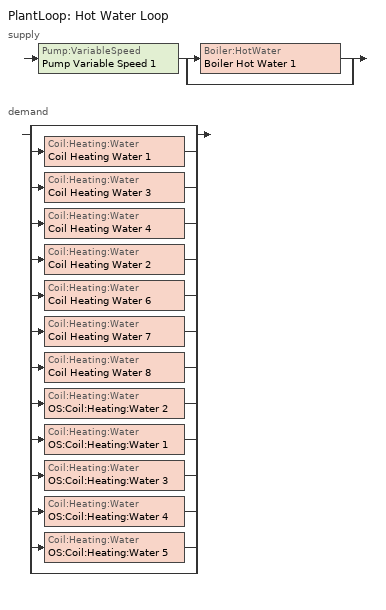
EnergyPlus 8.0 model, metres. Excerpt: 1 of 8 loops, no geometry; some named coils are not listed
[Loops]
PlantLoop 'Hot Water Loop'
 supply: Pump:VariableSpeed 'Pump Variable Speed 1' > split
  | Boiler:HotWater 'Boiler Hot Water 1'
  | bypass
 demand: split
  | bypass
  | Coil:Heating:Water 'Coil Heating Water 1'
  | Coil:Heating:Water 'Coil Heating Water 3'
  | Coil:Heating:Water 'Coil Heating Water 4'
  | Coil:Heating:Water 'Coil Heating Water 2'
  | Coil:Heating:Water 'Coil Heating Water 6'
  | Coil:Heating:Water 'Coil Heating Water 7'
  | Coil:Heating:Water 'Coil Heating Water 8'
  | Coil:Heating:Water 'OS:Coil:Heating:Water 2'
  | Coil:Heating:Water 'OS:Coil:Heating:Water 1'
  | Coil:Heating:Water 'OS:Coil:Heating:Water 3'
  | Coil:Heating:Water 'OS:Coil:Heating:Water 4'
  | Coil:Heating:Water 'OS:Coil:Heating:Water 5'
  | bypass
[Coil:Heating:Water] U-Factor Times Area Value {W/K}=Autosize; Maximum Water Flow Rate {m3/s}=Autosize; Performance Input Method=UFactorTimesAreaAndDesignWaterFlowRate; Rated Capacity {W}=Autosize; Rated Inlet Water Temperature {C}=82.2; Rated Inlet Air Temperature {C}=16.6; Rated Outlet Water Temperature {C}=71.1; Rated Outlet Air Temperature {C}=32.2; Rated Ratio for Air and Water Convection=0.5
Name | Availability Schedule
Coil Heating Water 3; Coil Heating Water 4; Coil Heating Water 6; Coil Heating Water 7; Coil Heating Water 8 | Always On Discrete
OS:Coil:Heating:Water 1 | Always On Discrete 6
OS:Coil:Heating:Water 3 | Always On Discrete 8
OS:Coil:Heating:Water 4 | Always On Discrete 10
OS:Coil:Heating:Water 5 | Always On Discrete 12
[SetpointManager:Scheduled]
Setpoint Manager Scheduled 2: Control Variable=Temperature; Schedule=Hot_Water_Temperature
[PlantLoop]
Hot Water Loop: Fluid Type=Water; Plant Equipment Operation Scheme=Hot Water Loop Operation Scheme List; Maximum Loop Temperature {C}=100; Minimum Loop Temperature {C}=0; Maximum Loop Flow Rate {m3/s}=Autosize; Minimum Loop Flow Rate {m3/s}=0; Plant Loop Volume {m3}=Autocalculate; Load Distribution Scheme=Optimal
[PlantEquipmentOperationSchemes]
Hot Water Loop Operation Scheme List: Control Scheme Object Type 1=PlantEquipmentOperation:HeatingLoad; Control Scheme Name 1=Hot Water Loop Heating Operation Scheme; Control Scheme Schedule Name 1=Always On Discrete
[PlantEquipmentList]
Hot Water Loop Heating Equipment List: Boiler:HotWater, Boiler Hot Water 1
[Sizing:Plant]
Hot Water Loop: Loop Type=Heating; Design Loop Exit Temperature {C}=82; Loop Design Temperature Difference {deltaC}=11
[Pump:VariableSpeed]
Pump Variable Speed 1: Rated Flow Rate {m3/s}=Autosize; Rated Pump Head {Pa}=179352; Rated Power Consumption {W}=Autosize; Motor Efficiency=0.9; Fraction of Motor Inefficiencies to Fluid Stream=0; Coefficient 1 of the Part Load Performance Curve=0; Coefficient 2 of the Part Load Performance Curve=1; Coefficient 3 of the Part Load Performance Curve=0; Coefficient 4 of the Part Load Performance Curve=0; Minimum Flow Rate {m3/s}=0; Pump Control Type=Intermittent
[PlantEquipmentOperation:HeatingLoad]
Hot Water Loop Heating Operation Scheme: Load Range Lower Limit 1 {W}=0; Load Range Upper Limit 1 {W}=1000000000; Range Equipment List Name 1=Hot Water Loop Heating Equipment List
[Boiler:HotWater]
Boiler Hot Water 1: Fuel Type=NaturalGas; Nominal Capacity {W}=Autosize; Nominal Thermal Efficiency=0.8; Efficiency Curve Temperature Evaluation Variable=LeavingBoiler; Normalized Boiler Efficiency Curve=Boiler Efficiency; Design Water Outlet Temperature {C}=82; Design Water Flow Rate {m3/s}=Autosize; Minimum Part Load Ratio=0; Maximum Part Load Ratio=1; Optimum Part Load Ratio=1; Water Outlet Upper Temperature Limit {C}=99; Boiler Flow Mode=ConstantFlow; Parasitic Electric Load {W}=0; Sizing Factor=1
[Schedule:Day:Interval]
Hot_Water_Temperature_Default; Hot_Water_Temperature_Summer_Design_Day; Hot_Water_Temperature_Winter_Design_Day: No, 24:00, 67
[Schedule:Week:Daily]
Schedule:Week:Daily {de36be69-2fb7-4e1a-a707-c7db1e72fd8d}: Hot_Water_Temperature_Default, Hot_Water_Temperature_Default, Hot_Water_Temperature_Default, Hot_Water_Temperature_Default, Hot_Water_Temperature_Default, Hot_Water_Temperature_Default, Hot_Water_Temperature_Default, Hot_Water_Temperature_Default, Hot_Water_Temperature_Summer_Design_Day, Hot_Water_Temperature_Winter_Design_Day, Hot_Water_Temperature_Default, Hot_Water_Temperature_Default
[Schedule:Year]
Hot_Water_Temperature: Schedule:Week:Daily {de36be69-2fb7-4e1a-a707-c7db1e72fd8d}, 1, 1, 12, 31
[Schedule:Constant] Hourly Value=1
Always On Discrete; Always On Discrete 6; Always On Discrete 8; Always On Discrete 10; Always On Discrete 12
[Curve:Biquadratic]
Boiler Efficiency: Coefficient1 Constant=1; Coefficient2 x=0; Coefficient3 x**2=0; Coefficient4 y=0; Coefficient5 y**2=0; Coefficient6 x*y=0; Minimum Value of x {BasedOnField A2}=0; Maximum Value of x {BasedOnField A2}=1; Minimum Value of y {BasedOnField A3}=0; Maximum Value of y {BasedOnField A3}=1; Input Unit Type for X=Dimensionless; Input Unit Type for Y=Dimensionless; Output Unit Type=Dimensionless
